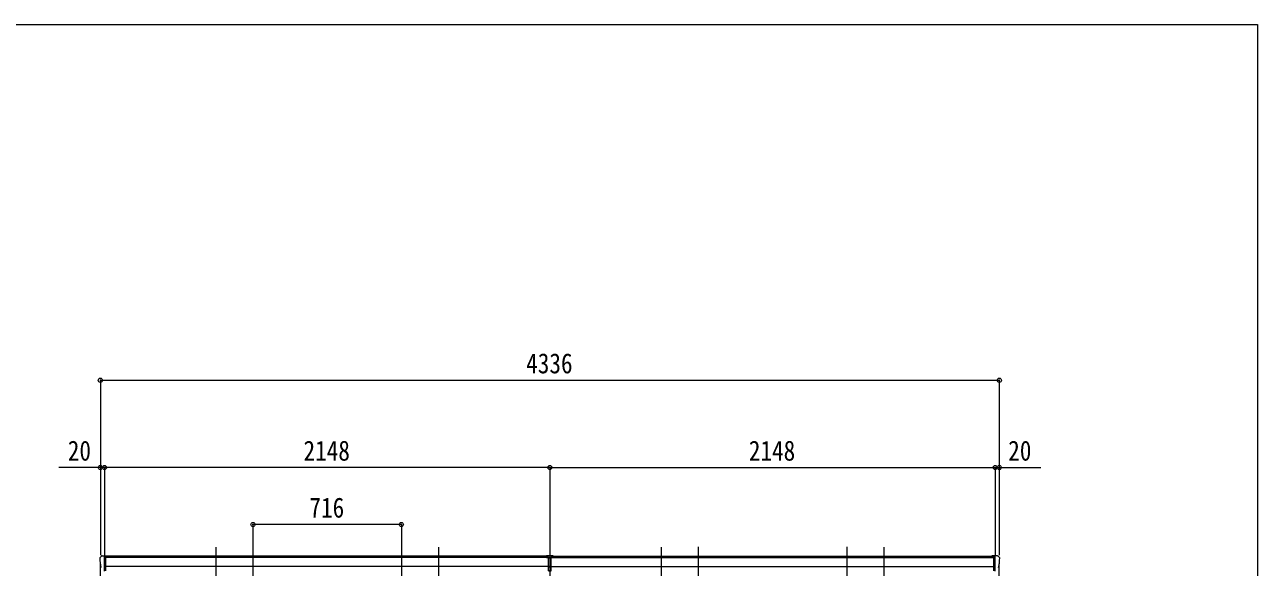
# Model space of a CAD drawing. Units: millimetres at full size. Extents: x -5590 to 5652, y -3902 to 3858.
# Drawn here: x -576 to 5370, y 1241 to 3858 of the extents above; entities that cross this region are included whole.
import ezdxf
from ezdxf.enums import TextEntityAlignment as Align

# ---------------------------------------------------------------- set-up
doc = ezdxf.new("R2010")
doc.units = ezdxf.units.MM
doc.header["$LTSCALE"] = 20
doc.header["$PDMODE"] = 32
doc.header["$PDSIZE"] = 20
for name, color, linetype, lineweight in [('0-1_本体', 4, 'Continuous', 9), ('0-2_部品', 7, 'Continuous', 9), ('0-3_ELV2', 3, 'Continuous', 9), ('0-8_PARTS2', 2, 'Continuous', 9), ('0-A_寸法', 6, 'Continuous', 9), ('F-0_240', 7, 'Continuous', 9)]:
    doc.layers.add(name, color=color, linetype=linetype, lineweight=lineweight)
doc.styles.add('ＭＳ ゴシック', font='')
doc.styles.get('ＭＳ ゴシック').set_extended_font_data('MS Gothic')

msp = doc.modelspace()

# ---------------------------------------------------------------- linework, layer by layer
at = {"layer": '0-1_本体'}
for p, q in [((-211.07, 945.47), (-211.07, 1258.24)), ((1950.43, 1294.99), (-184.57, 1294.99)), ((1950.43, 1289.64), (-184.57, 1289.64)), ((1963.43, 1294.99), (4098.43, 1294.99)), ((1963.43, 1289.64), (4098.43, 1289.64)), ((4124.93, 945.47), (4124.93, 1258.24)), ((1950.43, 1246.12), (-184.57, 1246.12)), ((1963.43, 1246.12), (4098.43, 1246.12))]:
    msp.add_line(p, q, dxfattribs=at)
at = {"layer": '0-2_部品'}
for p, q in [((-213.07, 1287.22), (-213.07, 1286.6)), ((-206.16, 1296.03), (-210.23, 1290.22)), ((-203.07, 1296.6), (-205.4, 1296.45)), ((-203.07, 1296.6), (-184.57, 1296.6)), ((-191.07, 1223.61), (-191.07, 1296.6)), ((-184.57, 1296.6), (-174.57, 1296.51)), ((-184.57, 1224.61), (-184.57, 1296.6)), ((-174.57, 1294.99), (-174.57, 1296.51)), ((4098.43, 1296.6), (4088.43, 1296.51)), ((4088.43, 1294.99), (4088.43, 1296.51)), ((4098.43, 1224.61), (4098.43, 1296.6)), ((4116.93, 1296.6), (4098.43, 1296.6)), ((4104.93, 1223.61), (4104.93, 1296.6)), ((4116.93, 1296.6), (4119.26, 1296.45)), ((4120.02, 1296.03), (4124.09, 1290.22)), ((4126.93, 1287.22), (4126.93, 1286.6))]:
    msp.add_line(p, q, dxfattribs=at)
for centre, radius, start, end in [((-210.07, 1287.22), 3, 93, 180), ((-11.07, 1286.6), 202, 180, 192.90261), ((-205.34, 1295.45), 1, 93.5, 145), ((4119.2, 1295.45), 1, 35, 86.5), ((3924.93, 1286.6), 202, 347.09739, 0), ((4123.93, 1287.22), 3, 0, 87)]:
    msp.add_arc(centre, radius, start, end, dxfattribs=at)
at = {"layer": '0-3_ELV2'}
for p, q in [((1940.33, 1288.55), (1940.33, 1296.4)), ((1940.33, 1288.55), (1950.33, 1288.55)), ((1956.83, 1287.74), (1950.33, 1288.13)), ((1950.33, 1286.55), (1963.33, 1286.55)), ((1950.53, 1224.93), (1950.53, 1290.2)), ((1950.53, 1288.07), (1957.03, 1287.76)), ((1963.53, 1286.55), (1950.53, 1286.55)), ((1963.33, 1288.07), (1956.83, 1287.76)), ((1957.03, 1287.74), (1963.53, 1288.13)), ((1963.33, 1224.93), (1963.33, 1290.2)), ((1973.53, 1288.55), (1963.53, 1288.55)), ((1973.53, 1288.55), (1973.53, 1296.4)), ((1950.33, 1245.03), (1956.83, 1244.87)), ((1957.03, 1244.87), (1950.53, 1245.03)), ((1956.83, 1244.87), (1963.33, 1245.03)), ((1963.53, 1245.03), (1957.03, 1244.87))]:
    msp.add_line(p, q, dxfattribs=at)
for points in [[(1940.33, 1296.4), (1958.33, 1296.55), (1973.33, 1296.42)], [(1973.53, 1296.4), (1955.53, 1296.55), (1940.53, 1296.42)], [(1950.53, 1288.6), (1940.53, 1288.69), (1940.53, 1296.42)], [(1963.33, 1224.93), (1956.83, 1224.53), (1950.33, 1224.93), (1950.33, 1290.27)], [(1950.53, 1224.93), (1957.03, 1224.53), (1963.53, 1224.93), (1963.53, 1290.27)], [(1963.33, 1288.6), (1973.33, 1288.69), (1973.33, 1296.42)], [(1963.33, 1243.93), (1960.07, 1243.85), (1956.83, 1243.77), (1953.59, 1243.85), (1950.33, 1243.93)], [(1950.53, 1243.93), (1953.79, 1243.85), (1957.03, 1243.77), (1960.28, 1243.85), (1963.53, 1243.93)]]:
    msp.add_lwpolyline(points, dxfattribs=at)
for centre, major_axis, start_param, end_param in [((1981.4, 1286.25), (24.57, -1.51), 3.1422238, 3.1491027), ((1932.46, 1286.25), (-24.57, -1.51), 3.1340826, 3.1409615)]:
    msp.add_ellipse(centre, major_axis=major_axis, ratio=0.121868, start_param=start_param, end_param=end_param, dxfattribs=at)
at = {"layer": '0-8_PARTS2'}
for p, q in [((346.03, 1338.5), (346.03, -1624.95)), ((524.93, 1339.92), (524.93, 933.13)), ((1240.93, 1339.92), (1240.93, 933.13)), ((1420.03, 1338.5), (1420.03, -1624.95)), ((1956.93, 1339.92), (1956.93, 933.13)), ((2493.83, 1338.5), (2493.83, -1624.95)), ((2672.93, 1339.92), (2672.93, 933.13)), ((3388.93, 1339.92), (3388.93, 933.13)), ((3567.83, 1338.5), (3567.83, -1624.95))]:
    msp.add_line(p, q, dxfattribs=at)
at = {"layer": '0-A_寸法'}
for p, q in [((-211.07, 2143.84), (-211.07, 1722.79)), ((-211.07, 2143.84), (4124.93, 2143.84)), ((4124.93, 2143.84), (4124.93, 1722.79)), ((-211.07, 1722.79), (-411.07, 1722.79)), ((-211.07, 1722.79), (-211.07, 1300.17)), ((-191.07, 1722.79), (-211.07, 1722.79)), ((-191.07, 1722.79), (-191.07, 1300.17)), ((1956.93, 1722.79), (-191.07, 1722.79)), ((1956.93, 1722.79), (1956.93, 1300.17)), ((1956.93, 1722.79), (1956.93, 1300.17)), ((1956.93, 1722.79), (4104.93, 1722.79)), ((4104.93, 1722.79), (4104.93, 1300.17)), ((4104.93, 1722.79), (4124.93, 1722.79)), ((4124.93, 1722.79), (4124.93, 1300.17)), ((4124.93, 1722.79), (4324.93, 1722.79)), ((524.93, 1448.17), (524.93, 1300.17)), ((1240.93, 1448.17), (524.93, 1448.17)), ((1240.93, 1448.17), (1240.93, 1300.17))]:
    msp.add_line(p, q, dxfattribs=at)
for p in [(-211.07, 2143.84), (4124.93, 2143.84), (-211.07, 1722.79), (-191.07, 1722.79), (1956.93, 1722.79), (1956.93, 1722.79), (4104.93, 1722.79), (4124.93, 1722.79), (524.93, 1448.17), (1240.93, 1448.17)]:
    msp.add_point(p, dxfattribs=at)
at = {"layer": 'F-0_240', "color": 5}
for p, q in [((-5590.3, 3858.23), (5369.7, 3858.23)), ((5369.7, 3858.23), (5369.7, -3901.77))]:
    msp.add_line(p, q, dxfattribs=at)

# ---------------------------------------------------------------- texts
at = {"layer": '0-A_寸法', "color": 7, "style": 'ＭＳ ゴシック', "width": 0.85}
for s, p in [('4336', (1842.93, 2147.84)), ('20', (-368.07, 1726.79)), ('2148', (768.93, 1726.79)), ('2148', (2916.93, 1726.79)), ('20', (4167.93, 1726.79)), ('716', (797.43, 1452.17))]:
    msp.add_text(s, height=96.77, dxfattribs=at).set_placement(p, align=Align.BOTTOM_LEFT)

doc.saveas('drawing.dxf')
